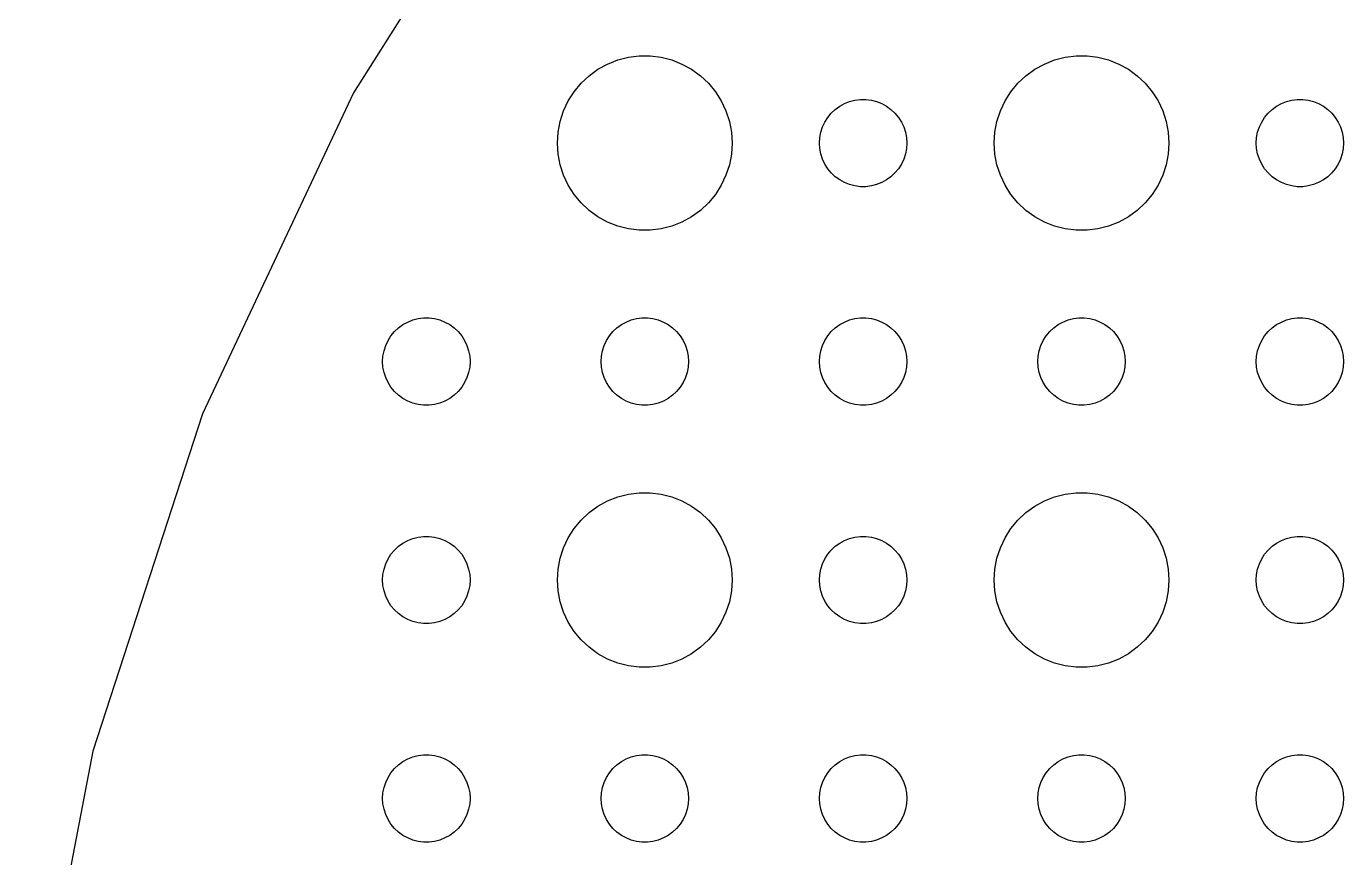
# Model space of a CAD drawing. Header units: metres. Extents: x -97 to 97, y -97 to 97.
# Drawn here: x -96.24 to -51, y 20.47 to 49.01 of the extents above; entities that cross this region are included whole.
import ezdxf

# ---------------------------------------------------------------- set-up
doc = ezdxf.new("R2010")
doc.units = ezdxf.units.M

msp = doc.modelspace()

# ---------------------------------------------------------------- linework, layer by layer
for p, q in [((-78.4746, 57.0152), (-85.0017, 46.7301)), ((-75.5621, 47.9469), (-75.1884, 47.9941)), ((-75.1884, 47.9941), (-74.8116, 47.9941)), ((-74.8116, 47.9941), (-74.4379, 47.9469)), ((-60.5621, 47.9469), (-60.1884, 47.9941)), ((-60.1884, 47.9941), (-59.8116, 47.9941)), ((-59.8116, 47.9941), (-59.4379, 47.9469)), ((-76.9123, 47.3115), (-76.6075, 47.533)), ((-76.6075, 47.533), (-76.2773, 47.7145)), ((-76.2773, 47.7145), (-75.927, 47.8532)), ((-75.927, 47.8532), (-75.5621, 47.9469)), ((-74.4379, 47.9469), (-74.073, 47.8532)), ((-74.073, 47.8532), (-73.7227, 47.7145)), ((-73.7227, 47.7145), (-73.3925, 47.533)), ((-73.3925, 47.533), (-73.0877, 47.3115)), ((-61.9123, 47.3115), (-61.6075, 47.533)), ((-61.6075, 47.533), (-61.2773, 47.7145)), ((-61.2773, 47.7145), (-60.927, 47.8532)), ((-60.927, 47.8532), (-60.5621, 47.9469)), ((-59.4379, 47.9469), (-59.0729, 47.8532)), ((-59.0729, 47.8532), (-58.7227, 47.7145)), ((-58.7227, 47.7145), (-58.3925, 47.533)), ((-58.3925, 47.533), (-58.0877, 47.3115)), ((-77.427, 46.7634), (-77.1869, 47.0536)), ((-77.1869, 47.0536), (-76.9123, 47.3115)), ((-73.0877, 47.3115), (-72.8131, 47.0536)), ((-72.8131, 47.0536), (-72.573, 46.7634)), ((-62.427, 46.7634), (-62.1869, 47.0536)), ((-62.1869, 47.0536), (-61.9123, 47.3115)), ((-58.0877, 47.3115), (-57.8131, 47.0536)), ((-57.8131, 47.0536), (-57.5729, 46.7634)), ((-85.0017, 46.7301), (-90.1883, 35.7081)), ((-77.6289, 46.4453), (-77.427, 46.7634)), ((-72.573, 46.7634), (-72.3711, 46.4453)), ((-62.6289, 46.4453), (-62.427, 46.7634)), ((-57.5729, 46.7634), (-57.3711, 46.4453)), ((-77.7893, 46.1044), (-77.6289, 46.4453)), ((-72.3711, 46.4453), (-72.2107, 46.1044)), ((-68.5934, 46.0268), (-68.4561, 46.1558)), ((-68.4561, 46.1558), (-68.3037, 46.2665)), ((-68.3037, 46.2665), (-68.1387, 46.3572)), ((-68.1387, 46.3572), (-67.9635, 46.4266)), ((-67.9635, 46.4266), (-67.7811, 46.4734)), ((-67.7811, 46.4734), (-67.5942, 46.497)), ((-67.5942, 46.497), (-67.4058, 46.497)), ((-67.4058, 46.497), (-67.2189, 46.4734)), ((-67.2189, 46.4734), (-67.0365, 46.4266)), ((-67.0365, 46.4266), (-66.8613, 46.3572)), ((-66.8613, 46.3572), (-66.6963, 46.2665)), ((-66.6963, 46.2665), (-66.5439, 46.1558)), ((-66.5439, 46.1558), (-66.4065, 46.0268)), ((-62.7893, 46.1044), (-62.6289, 46.4453)), ((-57.3711, 46.4453), (-57.2107, 46.1044)), ((-53.5934, 46.0268), (-53.4561, 46.1558)), ((-53.4561, 46.1558), (-53.3037, 46.2665)), ((-53.3037, 46.2665), (-53.1387, 46.3572)), ((-53.1387, 46.3572), (-52.9635, 46.4266)), ((-52.9635, 46.4266), (-52.7811, 46.4734)), ((-52.7811, 46.4734), (-52.5942, 46.497)), ((-52.5942, 46.497), (-52.4058, 46.497)), ((-52.4058, 46.497), (-52.2189, 46.4734)), ((-52.2189, 46.4734), (-52.0365, 46.4266)), ((-52.0365, 46.4266), (-51.8613, 46.3572)), ((-51.8613, 46.3572), (-51.6963, 46.2665)), ((-51.6963, 46.2665), (-51.5439, 46.1558)), ((-51.5439, 46.1558), (-51.4065, 46.0268)), ((-77.9763, 45.376), (-77.9057, 45.7461)), ((-77.9057, 45.7461), (-77.7893, 46.1044)), ((-72.2107, 46.1044), (-72.0943, 45.7461)), ((-72.0943, 45.7461), (-72.0237, 45.376)), ((-68.8947, 45.5522), (-68.8145, 45.7226)), ((-68.8145, 45.7226), (-68.7135, 45.8817)), ((-68.7135, 45.8817), (-68.5934, 46.0268)), ((-66.4065, 46.0268), (-66.2865, 45.8817)), ((-66.2865, 45.8817), (-66.1855, 45.7226)), ((-66.1855, 45.7226), (-66.1053, 45.5522)), ((-62.9763, 45.376), (-62.9057, 45.7461)), ((-62.9057, 45.7461), (-62.7893, 46.1044)), ((-57.2107, 46.1044), (-57.0942, 45.7461)), ((-57.0942, 45.7461), (-57.0237, 45.376)), ((-53.8947, 45.5522), (-53.8145, 45.7226)), ((-53.8145, 45.7226), (-53.7135, 45.8817)), ((-53.7135, 45.8817), (-53.5934, 46.0268)), ((-51.4065, 46.0268), (-51.2865, 45.8817)), ((-51.2865, 45.8817), (-51.1855, 45.7226)), ((-51.1855, 45.7226), (-51.1053, 45.5522)), ((-78, 45), (-77.9763, 45.376)), ((-72.0237, 45.376), (-72, 45)), ((-68.9882, 45.188), (-68.9529, 45.373)), ((-68.9529, 45.373), (-68.8947, 45.5522)), ((-66.1053, 45.5522), (-66.0471, 45.373)), ((-66.0471, 45.373), (-66.0118, 45.188)), ((-63, 45), (-62.9763, 45.376)), ((-57.0237, 45.376), (-57, 45)), ((-53.9882, 45.188), (-53.9529, 45.373)), ((-53.9529, 45.373), (-53.8947, 45.5522)), ((-51.1053, 45.5522), (-51.0471, 45.373)), ((-51.0471, 45.373), (-51.0118, 45.188)), ((-77.9763, 44.624), (-78, 45)), ((-72, 45), (-72.0237, 44.624)), ((-69, 45), (-68.9882, 45.188)), ((-68.9882, 44.812), (-69, 45)), ((-68.9529, 44.627), (-68.9882, 44.812)), ((-66.0118, 44.812), (-66.0471, 44.627)), ((-66.0118, 45.188), (-66, 45)), ((-66, 45), (-66.0118, 44.812)), ((-62.9763, 44.624), (-63, 45)), ((-57, 45), (-57.0237, 44.624)), ((-54, 45), (-53.9882, 45.188)), ((-53.9882, 44.812), (-54, 45)), ((-53.9529, 44.627), (-53.9882, 44.812)), ((-51.0118, 44.812), (-51.0471, 44.627)), ((-51.0118, 45.188), (-51, 45)), ((-51, 45), (-51.0118, 44.812)), ((-77.9057, 44.2539), (-77.9763, 44.624)), ((-72.0237, 44.624), (-72.0943, 44.2539)), ((-68.8947, 44.4478), (-68.9529, 44.627)), ((-68.8145, 44.2774), (-68.8947, 44.4478)), ((-66.1053, 44.4478), (-66.1855, 44.2774)), ((-66.0471, 44.627), (-66.1053, 44.4478)), ((-62.9057, 44.2539), (-62.9763, 44.624)), ((-57.0237, 44.624), (-57.0942, 44.2539)), ((-53.8947, 44.4478), (-53.9529, 44.627)), ((-53.8145, 44.2774), (-53.8947, 44.4478)), ((-51.1053, 44.4478), (-51.1855, 44.2774)), ((-51.0471, 44.627), (-51.1053, 44.4478)), ((-77.7893, 43.8956), (-77.9057, 44.2539)), ((-77.6289, 43.5547), (-77.7893, 43.8956)), ((-72.2107, 43.8956), (-72.3711, 43.5547)), ((-72.0943, 44.2539), (-72.2107, 43.8956)), ((-68.7135, 44.1183), (-68.8145, 44.2774)), ((-68.5934, 43.9732), (-68.7135, 44.1183)), ((-68.4561, 43.8442), (-68.5934, 43.9732)), ((-66.4065, 43.9732), (-66.5439, 43.8442)), ((-66.2865, 44.1183), (-66.4065, 43.9732)), ((-66.1855, 44.2774), (-66.2865, 44.1183)), ((-62.7893, 43.8956), (-62.9057, 44.2539)), ((-62.6289, 43.5547), (-62.7893, 43.8956)), ((-57.2107, 43.8956), (-57.3711, 43.5547)), ((-57.0942, 44.2539), (-57.2107, 43.8956)), ((-53.7135, 44.1183), (-53.8145, 44.2774)), ((-53.5934, 43.9732), (-53.7135, 44.1183)), ((-53.4561, 43.8442), (-53.5934, 43.9732)), ((-51.4065, 43.9732), (-51.5439, 43.8442)), ((-51.2865, 44.1183), (-51.4065, 43.9732)), ((-51.1855, 44.2774), (-51.2865, 44.1183)), ((-77.427, 43.2366), (-77.6289, 43.5547)), ((-72.3711, 43.5547), (-72.573, 43.2366)), ((-68.3037, 43.7335), (-68.4561, 43.8442)), ((-68.1387, 43.6428), (-68.3037, 43.7335)), ((-67.9635, 43.5734), (-68.1387, 43.6428)), ((-67.7811, 43.5266), (-67.9635, 43.5734)), ((-67.5942, 43.503), (-67.7811, 43.5266)), ((-67.4058, 43.503), (-67.5942, 43.503)), ((-67.2189, 43.5266), (-67.4058, 43.503)), ((-67.0365, 43.5734), (-67.2189, 43.5266)), ((-66.8613, 43.6428), (-67.0365, 43.5734)), ((-66.6963, 43.7335), (-66.8613, 43.6428)), ((-66.5439, 43.8442), (-66.6963, 43.7335)), ((-62.427, 43.2366), (-62.6289, 43.5547)), ((-57.3711, 43.5547), (-57.5729, 43.2366)), ((-53.3037, 43.7335), (-53.4561, 43.8442)), ((-53.1387, 43.6428), (-53.3037, 43.7335)), ((-52.9635, 43.5734), (-53.1387, 43.6428)), ((-52.7811, 43.5266), (-52.9635, 43.5734)), ((-52.5942, 43.503), (-52.7811, 43.5266)), ((-52.4058, 43.503), (-52.5942, 43.503)), ((-52.2189, 43.5266), (-52.4058, 43.503)), ((-52.0365, 43.5734), (-52.2189, 43.5266)), ((-51.8613, 43.6428), (-52.0365, 43.5734)), ((-51.6963, 43.7335), (-51.8613, 43.6428)), ((-51.5439, 43.8442), (-51.6963, 43.7335)), ((-77.1869, 42.9464), (-77.427, 43.2366)), ((-72.573, 43.2366), (-72.8131, 42.9464)), ((-62.1869, 42.9464), (-62.427, 43.2366)), ((-57.5729, 43.2366), (-57.8131, 42.9464)), ((-76.9123, 42.6885), (-77.1869, 42.9464)), ((-76.6075, 42.467), (-76.9123, 42.6885)), ((-73.0877, 42.6885), (-73.3925, 42.467)), ((-72.8131, 42.9464), (-73.0877, 42.6885)), ((-61.9123, 42.6885), (-62.1869, 42.9464)), ((-61.6075, 42.467), (-61.9123, 42.6885)), ((-58.0877, 42.6885), (-58.3925, 42.467)), ((-57.8131, 42.9464), (-58.0877, 42.6885)), ((-76.2773, 42.2855), (-76.6075, 42.467)), ((-75.927, 42.1468), (-76.2773, 42.2855)), ((-75.5621, 42.0531), (-75.927, 42.1468)), ((-74.073, 42.1468), (-74.4379, 42.0531)), ((-73.7227, 42.2855), (-74.073, 42.1468)), ((-73.3925, 42.467), (-73.7227, 42.2855)), ((-61.2773, 42.2855), (-61.6075, 42.467)), ((-60.927, 42.1468), (-61.2773, 42.2855)), ((-60.5621, 42.0531), (-60.927, 42.1468)), ((-59.0729, 42.1468), (-59.4379, 42.0531)), ((-58.7227, 42.2855), (-59.0729, 42.1468)), ((-58.3925, 42.467), (-58.7227, 42.2855)), ((-75.1884, 42.0059), (-75.5621, 42.0531)), ((-74.8116, 42.0059), (-75.1884, 42.0059)), ((-74.4379, 42.0531), (-74.8116, 42.0059)), ((-60.1884, 42.0059), (-60.5621, 42.0531)), ((-59.8116, 42.0059), (-60.1884, 42.0059)), ((-59.4379, 42.0531), (-59.8116, 42.0059)), ((-83.1387, 38.8572), (-82.9635, 38.9266)), ((-82.9635, 38.9266), (-82.7811, 38.9734)), ((-82.7811, 38.9734), (-82.5942, 38.997)), ((-82.5942, 38.997), (-82.4058, 38.997)), ((-82.4058, 38.997), (-82.2189, 38.9734)), ((-82.2189, 38.9734), (-82.0365, 38.9266)), ((-82.0365, 38.9266), (-81.8613, 38.8572)), ((-75.6387, 38.8572), (-75.4635, 38.9266)), ((-75.4635, 38.9266), (-75.2811, 38.9734)), ((-75.2811, 38.9734), (-75.0942, 38.997)), ((-75.0942, 38.997), (-74.9058, 38.997)), ((-74.9058, 38.997), (-74.7189, 38.9734)), ((-74.7189, 38.9734), (-74.5365, 38.9266)), ((-74.5365, 38.9266), (-74.3613, 38.8572)), ((-68.1387, 38.8572), (-67.9635, 38.9266)), ((-67.9635, 38.9266), (-67.7811, 38.9734)), ((-67.7811, 38.9734), (-67.5942, 38.997)), ((-67.5942, 38.997), (-67.4058, 38.997)), ((-67.4058, 38.997), (-67.2189, 38.9734)), ((-67.2189, 38.9734), (-67.0365, 38.9266)), ((-67.0365, 38.9266), (-66.8613, 38.8572)), ((-60.6387, 38.8572), (-60.4635, 38.9266)), ((-60.4635, 38.9266), (-60.2811, 38.9734)), ((-60.2811, 38.9734), (-60.0942, 38.997)), ((-60.0942, 38.997), (-59.9058, 38.997)), ((-59.9058, 38.997), (-59.7189, 38.9734)), ((-59.7189, 38.9734), (-59.5365, 38.9266)), ((-59.5365, 38.9266), (-59.3613, 38.8572)), ((-53.1387, 38.8572), (-52.9635, 38.9266)), ((-52.9635, 38.9266), (-52.7811, 38.9734)), ((-52.7811, 38.9734), (-52.5942, 38.997)), ((-52.5942, 38.997), (-52.4058, 38.997)), ((-52.4058, 38.997), (-52.2189, 38.9734)), ((-52.2189, 38.9734), (-52.0365, 38.9266)), ((-52.0365, 38.9266), (-51.8613, 38.8572)), ((-83.7135, 38.3817), (-83.5934, 38.5268)), ((-83.5934, 38.5268), (-83.4561, 38.6558)), ((-83.4561, 38.6558), (-83.3037, 38.7665)), ((-83.3037, 38.7665), (-83.1387, 38.8572)), ((-81.8613, 38.8572), (-81.6963, 38.7665)), ((-81.6963, 38.7665), (-81.5439, 38.6558)), ((-81.5439, 38.6558), (-81.4065, 38.5268)), ((-81.4065, 38.5268), (-81.2865, 38.3817)), ((-76.2135, 38.3817), (-76.0934, 38.5268)), ((-76.0934, 38.5268), (-75.9561, 38.6558)), ((-75.9561, 38.6558), (-75.8037, 38.7665)), ((-75.8037, 38.7665), (-75.6387, 38.8572)), ((-74.3613, 38.8572), (-74.1963, 38.7665)), ((-74.1963, 38.7665), (-74.0439, 38.6558)), ((-74.0439, 38.6558), (-73.9065, 38.5268)), ((-73.9065, 38.5268), (-73.7865, 38.3817)), ((-68.7135, 38.3817), (-68.5934, 38.5268)), ((-68.5934, 38.5268), (-68.4561, 38.6558)), ((-68.4561, 38.6558), (-68.3037, 38.7665)), ((-68.3037, 38.7665), (-68.1387, 38.8572)), ((-66.8613, 38.8572), (-66.6963, 38.7665)), ((-66.6963, 38.7665), (-66.5439, 38.6558)), ((-66.5439, 38.6558), (-66.4065, 38.5268)), ((-66.4065, 38.5268), (-66.2865, 38.3817)), ((-61.2135, 38.3817), (-61.0934, 38.5268)), ((-61.0934, 38.5268), (-60.9561, 38.6558)), ((-60.9561, 38.6558), (-60.8037, 38.7665)), ((-60.8037, 38.7665), (-60.6387, 38.8572)), ((-59.3613, 38.8572), (-59.1963, 38.7665)), ((-59.1963, 38.7665), (-59.0439, 38.6558)), ((-59.0439, 38.6558), (-58.9065, 38.5268)), ((-58.9065, 38.5268), (-58.7865, 38.3817)), ((-53.7135, 38.3817), (-53.5934, 38.5268)), ((-53.5934, 38.5268), (-53.4561, 38.6558)), ((-53.4561, 38.6558), (-53.3037, 38.7665)), ((-53.3037, 38.7665), (-53.1387, 38.8572)), ((-51.8613, 38.8572), (-51.6963, 38.7665)), ((-51.6963, 38.7665), (-51.5439, 38.6558)), ((-51.5439, 38.6558), (-51.4065, 38.5268)), ((-51.4065, 38.5268), (-51.2865, 38.3817)), ((-83.9529, 37.873), (-83.8947, 38.0522)), ((-83.8947, 38.0522), (-83.8145, 38.2226)), ((-83.8145, 38.2226), (-83.7135, 38.3817)), ((-81.2865, 38.3817), (-81.1855, 38.2226)), ((-81.1855, 38.2226), (-81.1053, 38.0522)), ((-81.1053, 38.0522), (-81.0471, 37.873)), ((-76.4529, 37.873), (-76.3947, 38.0522)), ((-76.3947, 38.0522), (-76.3145, 38.2226)), ((-76.3145, 38.2226), (-76.2135, 38.3817)), ((-73.7865, 38.3817), (-73.6855, 38.2226)), ((-73.6855, 38.2226), (-73.6053, 38.0522)), ((-73.6053, 38.0522), (-73.5471, 37.873)), ((-68.9529, 37.873), (-68.8947, 38.0522)), ((-68.8947, 38.0522), (-68.8145, 38.2226)), ((-68.8145, 38.2226), (-68.7135, 38.3817)), ((-66.2865, 38.3817), (-66.1855, 38.2226)), ((-66.1855, 38.2226), (-66.1053, 38.0522)), ((-66.1053, 38.0522), (-66.0471, 37.873)), ((-61.4529, 37.873), (-61.3947, 38.0522)), ((-61.3947, 38.0522), (-61.3145, 38.2226)), ((-61.3145, 38.2226), (-61.2135, 38.3817)), ((-58.7865, 38.3817), (-58.6855, 38.2226)), ((-58.6855, 38.2226), (-58.6053, 38.0522)), ((-58.6053, 38.0522), (-58.5471, 37.873)), ((-53.9529, 37.873), (-53.8947, 38.0522)), ((-53.8947, 38.0522), (-53.8145, 38.2226)), ((-53.8145, 38.2226), (-53.7135, 38.3817)), ((-51.2865, 38.3817), (-51.1855, 38.2226)), ((-51.1855, 38.2226), (-51.1053, 38.0522)), ((-51.1053, 38.0522), (-51.0471, 37.873)), ((-84, 37.5), (-83.9882, 37.688)), ((-83.9882, 37.688), (-83.9529, 37.873)), ((-81.0471, 37.873), (-81.0118, 37.688)), ((-81.0118, 37.688), (-81, 37.5)), ((-76.5, 37.5), (-76.4882, 37.688)), ((-76.4882, 37.688), (-76.4529, 37.873)), ((-73.5471, 37.873), (-73.5118, 37.688)), ((-73.5118, 37.688), (-73.5, 37.5)), ((-69, 37.5), (-68.9882, 37.688)), ((-68.9882, 37.688), (-68.9529, 37.873)), ((-66.0471, 37.873), (-66.0118, 37.688)), ((-66.0118, 37.688), (-66, 37.5)), ((-61.5, 37.5), (-61.4882, 37.688)), ((-61.4882, 37.688), (-61.4529, 37.873)), ((-58.5471, 37.873), (-58.5118, 37.688)), ((-58.5118, 37.688), (-58.5, 37.5)), ((-54, 37.5), (-53.9882, 37.688)), ((-53.9882, 37.688), (-53.9529, 37.873)), ((-51.0471, 37.873), (-51.0118, 37.688)), ((-51.0118, 37.688), (-51, 37.5)), ((-83.9882, 37.312), (-84, 37.5)), ((-83.9529, 37.127), (-83.9882, 37.312)), ((-83.8947, 36.9478), (-83.9529, 37.127)), ((-81.0471, 37.127), (-81.1053, 36.9478)), ((-81.0118, 37.312), (-81.0471, 37.127)), ((-81, 37.5), (-81.0118, 37.312)), ((-76.4882, 37.312), (-76.5, 37.5)), ((-76.4529, 37.127), (-76.4882, 37.312)), ((-76.3947, 36.9478), (-76.4529, 37.127)), ((-73.5471, 37.127), (-73.6053, 36.9478)), ((-73.5118, 37.312), (-73.5471, 37.127)), ((-73.5, 37.5), (-73.5118, 37.312)), ((-68.9882, 37.312), (-69, 37.5)), ((-68.9529, 37.127), (-68.9882, 37.312)), ((-68.8947, 36.9478), (-68.9529, 37.127)), ((-66.0471, 37.127), (-66.1053, 36.9478)), ((-66.0118, 37.312), (-66.0471, 37.127)), ((-66, 37.5), (-66.0118, 37.312)), ((-61.4882, 37.312), (-61.5, 37.5)), ((-61.4529, 37.127), (-61.4882, 37.312)), ((-61.3947, 36.9478), (-61.4529, 37.127)), ((-58.5471, 37.127), (-58.6053, 36.9478)), ((-58.5118, 37.312), (-58.5471, 37.127)), ((-58.5, 37.5), (-58.5118, 37.312)), ((-53.9882, 37.312), (-54, 37.5)), ((-53.9529, 37.127), (-53.9882, 37.312)), ((-53.8947, 36.9478), (-53.9529, 37.127)), ((-51.0471, 37.127), (-51.1053, 36.9478)), ((-51.0118, 37.312), (-51.0471, 37.127)), ((-51, 37.5), (-51.0118, 37.312)), ((-83.8145, 36.7774), (-83.8947, 36.9478)), ((-83.7135, 36.6183), (-83.8145, 36.7774)), ((-81.1855, 36.7774), (-81.2865, 36.6183)), ((-81.1053, 36.9478), (-81.1855, 36.7774)), ((-76.3145, 36.7774), (-76.3947, 36.9478)), ((-76.2135, 36.6183), (-76.3145, 36.7774)), ((-73.6855, 36.7774), (-73.7865, 36.6183)), ((-73.6053, 36.9478), (-73.6855, 36.7774)), ((-68.8145, 36.7774), (-68.8947, 36.9478)), ((-68.7135, 36.6183), (-68.8145, 36.7774)), ((-66.1855, 36.7774), (-66.2865, 36.6183)), ((-66.1053, 36.9478), (-66.1855, 36.7774)), ((-61.3145, 36.7774), (-61.3947, 36.9478)), ((-61.2135, 36.6183), (-61.3145, 36.7774)), ((-58.6855, 36.7774), (-58.7865, 36.6183)), ((-58.6053, 36.9478), (-58.6855, 36.7774)), ((-53.8145, 36.7774), (-53.8947, 36.9478)), ((-53.7135, 36.6183), (-53.8145, 36.7774)), ((-51.1855, 36.7774), (-51.2865, 36.6183)), ((-51.1053, 36.9478), (-51.1855, 36.7774)), ((-83.5934, 36.4732), (-83.7135, 36.6183)), ((-83.4561, 36.3442), (-83.5934, 36.4732)), ((-83.3037, 36.2335), (-83.4561, 36.3442)), ((-83.1387, 36.1428), (-83.3037, 36.2335)), ((-81.6963, 36.2335), (-81.8613, 36.1428)), ((-81.5439, 36.3442), (-81.6963, 36.2335)), ((-81.4065, 36.4732), (-81.5439, 36.3442)), ((-81.2865, 36.6183), (-81.4065, 36.4732)), ((-76.0934, 36.4732), (-76.2135, 36.6183)), ((-75.9561, 36.3442), (-76.0934, 36.4732)), ((-75.8037, 36.2335), (-75.9561, 36.3442)), ((-75.6387, 36.1428), (-75.8037, 36.2335)), ((-74.1963, 36.2335), (-74.3613, 36.1428)), ((-74.0439, 36.3442), (-74.1963, 36.2335)), ((-73.9065, 36.4732), (-74.0439, 36.3442)), ((-73.7865, 36.6183), (-73.9065, 36.4732)), ((-68.5934, 36.4732), (-68.7135, 36.6183)), ((-68.4561, 36.3442), (-68.5934, 36.4732)), ((-68.3037, 36.2335), (-68.4561, 36.3442)), ((-68.1387, 36.1428), (-68.3037, 36.2335)), ((-66.6963, 36.2335), (-66.8613, 36.1428)), ((-66.5439, 36.3442), (-66.6963, 36.2335)), ((-66.4065, 36.4732), (-66.5439, 36.3442)), ((-66.2865, 36.6183), (-66.4065, 36.4732)), ((-61.0934, 36.4732), (-61.2135, 36.6183)), ((-60.9561, 36.3442), (-61.0934, 36.4732)), ((-60.8037, 36.2335), (-60.9561, 36.3442)), ((-60.6387, 36.1428), (-60.8037, 36.2335)), ((-59.1963, 36.2335), (-59.3613, 36.1428)), ((-59.0439, 36.3442), (-59.1963, 36.2335)), ((-58.9065, 36.4732), (-59.0439, 36.3442)), ((-58.7865, 36.6183), (-58.9065, 36.4732)), ((-53.5934, 36.4732), (-53.7135, 36.6183)), ((-53.4561, 36.3442), (-53.5934, 36.4732)), ((-53.3037, 36.2335), (-53.4561, 36.3442)), ((-53.1387, 36.1428), (-53.3037, 36.2335)), ((-51.6963, 36.2335), (-51.8613, 36.1428)), ((-51.5439, 36.3442), (-51.6963, 36.2335)), ((-51.4065, 36.4732), (-51.5439, 36.3442)), ((-51.2865, 36.6183), (-51.4065, 36.4732)), ((-82.9635, 36.0734), (-83.1387, 36.1428)), ((-82.7811, 36.0266), (-82.9635, 36.0734)), ((-82.5942, 36.003), (-82.7811, 36.0266)), ((-82.4058, 36.003), (-82.5942, 36.003)), ((-82.2189, 36.0266), (-82.4058, 36.003)), ((-82.0365, 36.0734), (-82.2189, 36.0266)), ((-81.8613, 36.1428), (-82.0365, 36.0734)), ((-75.4635, 36.0734), (-75.6387, 36.1428)), ((-75.2811, 36.0266), (-75.4635, 36.0734)), ((-75.0942, 36.003), (-75.2811, 36.0266)), ((-74.9058, 36.003), (-75.0942, 36.003)), ((-74.7189, 36.0266), (-74.9058, 36.003)), ((-74.5365, 36.0734), (-74.7189, 36.0266)), ((-74.3613, 36.1428), (-74.5365, 36.0734)), ((-67.9635, 36.0734), (-68.1387, 36.1428)), ((-67.7811, 36.0266), (-67.9635, 36.0734)), ((-67.5942, 36.003), (-67.7811, 36.0266)), ((-67.4058, 36.003), (-67.5942, 36.003)), ((-67.2189, 36.0266), (-67.4058, 36.003)), ((-67.0365, 36.0734), (-67.2189, 36.0266)), ((-66.8613, 36.1428), (-67.0365, 36.0734)), ((-60.4635, 36.0734), (-60.6387, 36.1428)), ((-60.2811, 36.0266), (-60.4635, 36.0734)), ((-60.0942, 36.003), (-60.2811, 36.0266)), ((-59.9058, 36.003), (-60.0942, 36.003)), ((-59.7189, 36.0266), (-59.9058, 36.003)), ((-59.5365, 36.0734), (-59.7189, 36.0266)), ((-59.3613, 36.1428), (-59.5365, 36.0734)), ((-52.9635, 36.0734), (-53.1387, 36.1428)), ((-52.7811, 36.0266), (-52.9635, 36.0734)), ((-52.5942, 36.003), (-52.7811, 36.0266)), ((-52.4058, 36.003), (-52.5942, 36.003)), ((-52.2189, 36.0266), (-52.4058, 36.003)), ((-52.0365, 36.0734), (-52.2189, 36.0266)), ((-51.8613, 36.1428), (-52.0365, 36.0734)), ((-90.1883, 35.7081), (-93.9526, 24.1229)), ((-76.6075, 32.533), (-76.2773, 32.7145)), ((-76.2773, 32.7145), (-75.927, 32.8532)), ((-75.927, 32.8532), (-75.5621, 32.9469)), ((-75.5621, 32.9469), (-75.1884, 32.9941)), ((-75.1884, 32.9941), (-74.8116, 32.9941)), ((-74.8116, 32.9941), (-74.4379, 32.9469)), ((-74.4379, 32.9469), (-74.073, 32.8532)), ((-74.073, 32.8532), (-73.7227, 32.7145)), ((-73.7227, 32.7145), (-73.3925, 32.533)), ((-61.6075, 32.533), (-61.2773, 32.7145)), ((-61.2773, 32.7145), (-60.927, 32.8532)), ((-60.927, 32.8532), (-60.5621, 32.9469)), ((-60.5621, 32.9469), (-60.1884, 32.9941)), ((-60.1884, 32.9941), (-59.8116, 32.9941)), ((-59.8116, 32.9941), (-59.4379, 32.9469)), ((-59.4379, 32.9469), (-59.0729, 32.8532)), ((-59.0729, 32.8532), (-58.7227, 32.7145)), ((-58.7227, 32.7145), (-58.3925, 32.533)), ((-77.1869, 32.0536), (-76.9123, 32.3115)), ((-76.9123, 32.3115), (-76.6075, 32.533)), ((-73.3925, 32.533), (-73.0877, 32.3115)), ((-73.0877, 32.3115), (-72.8131, 32.0536)), ((-62.1869, 32.0536), (-61.9123, 32.3115)), ((-61.9123, 32.3115), (-61.6075, 32.533)), ((-58.3925, 32.533), (-58.0877, 32.3115)), ((-58.0877, 32.3115), (-57.8131, 32.0536)), ((-77.6289, 31.4453), (-77.427, 31.7634)), ((-77.427, 31.7634), (-77.1869, 32.0536)), ((-72.8131, 32.0536), (-72.573, 31.7634)), ((-72.573, 31.7634), (-72.3711, 31.4453)), ((-62.6289, 31.4453), (-62.427, 31.7634)), ((-62.427, 31.7634), (-62.1869, 32.0536)), ((-57.8131, 32.0536), (-57.5729, 31.7634)), ((-57.5729, 31.7634), (-57.3711, 31.4453)), ((-83.4561, 31.1558), (-83.3037, 31.2665)), ((-83.3037, 31.2665), (-83.1387, 31.3572)), ((-83.1387, 31.3572), (-82.9635, 31.4266)), ((-82.9635, 31.4266), (-82.7811, 31.4734)), ((-82.7811, 31.4734), (-82.5942, 31.497)), ((-82.5942, 31.497), (-82.4058, 31.497)), ((-82.4058, 31.497), (-82.2189, 31.4734)), ((-82.2189, 31.4734), (-82.0365, 31.4266)), ((-82.0365, 31.4266), (-81.8613, 31.3572)), ((-81.8613, 31.3572), (-81.6963, 31.2665)), ((-81.6963, 31.2665), (-81.5439, 31.1558)), ((-77.7893, 31.1044), (-77.6289, 31.4453)), ((-72.3711, 31.4453), (-72.2107, 31.1044)), ((-68.4561, 31.1558), (-68.3037, 31.2665)), ((-68.3037, 31.2665), (-68.1387, 31.3572)), ((-68.1387, 31.3572), (-67.9635, 31.4266)), ((-67.9635, 31.4266), (-67.7811, 31.4734)), ((-67.7811, 31.4734), (-67.5942, 31.497)), ((-67.5942, 31.497), (-67.4058, 31.497)), ((-67.4058, 31.497), (-67.2189, 31.4734)), ((-67.2189, 31.4734), (-67.0365, 31.4266)), ((-67.0365, 31.4266), (-66.8613, 31.3572)), ((-66.8613, 31.3572), (-66.6963, 31.2665)), ((-66.6963, 31.2665), (-66.5439, 31.1558)), ((-62.7893, 31.1044), (-62.6289, 31.4453)), ((-57.3711, 31.4453), (-57.2107, 31.1044)), ((-53.4561, 31.1558), (-53.3037, 31.2665)), ((-53.3037, 31.2665), (-53.1387, 31.3572)), ((-53.1387, 31.3572), (-52.9635, 31.4266)), ((-52.9635, 31.4266), (-52.7811, 31.4734)), ((-52.7811, 31.4734), (-52.5942, 31.497)), ((-52.5942, 31.497), (-52.4058, 31.497)), ((-52.4058, 31.497), (-52.2189, 31.4734)), ((-52.2189, 31.4734), (-52.0365, 31.4266)), ((-52.0365, 31.4266), (-51.8613, 31.3572)), ((-51.8613, 31.3572), (-51.6963, 31.2665)), ((-51.6963, 31.2665), (-51.5439, 31.1558)), ((-83.8145, 30.7226), (-83.7135, 30.8817)), ((-83.7135, 30.8817), (-83.5934, 31.0268)), ((-83.5934, 31.0268), (-83.4561, 31.1558)), ((-81.5439, 31.1558), (-81.4065, 31.0268)), ((-81.4065, 31.0268), (-81.2865, 30.8817)), ((-81.2865, 30.8817), (-81.1855, 30.7226)), ((-77.9057, 30.7461), (-77.7893, 31.1044)), ((-72.2107, 31.1044), (-72.0943, 30.7461)), ((-68.8145, 30.7226), (-68.7135, 30.8817)), ((-68.7135, 30.8817), (-68.5934, 31.0268)), ((-68.5934, 31.0268), (-68.4561, 31.1558)), ((-66.5439, 31.1558), (-66.4065, 31.0268)), ((-66.4065, 31.0268), (-66.2865, 30.8817)), ((-66.2865, 30.8817), (-66.1855, 30.7226)), ((-62.9057, 30.7461), (-62.7893, 31.1044)), ((-57.2107, 31.1044), (-57.0942, 30.7461)), ((-53.8145, 30.7226), (-53.7135, 30.8817)), ((-53.7135, 30.8817), (-53.5934, 31.0268)), ((-53.5934, 31.0268), (-53.4561, 31.1558)), ((-51.5439, 31.1558), (-51.4065, 31.0268)), ((-51.4065, 31.0268), (-51.2865, 30.8817)), ((-51.2865, 30.8817), (-51.1855, 30.7226)), ((-83.9882, 30.188), (-83.9529, 30.373)), ((-83.9529, 30.373), (-83.8947, 30.5522)), ((-83.8947, 30.5522), (-83.8145, 30.7226)), ((-81.1855, 30.7226), (-81.1053, 30.5522)), ((-81.1053, 30.5522), (-81.0471, 30.373)), ((-81.0471, 30.373), (-81.0118, 30.188)), ((-78, 30), (-77.9763, 30.376)), ((-77.9763, 30.376), (-77.9057, 30.7461)), ((-72.0943, 30.7461), (-72.0237, 30.376)), ((-72.0237, 30.376), (-72, 30)), ((-68.9882, 30.188), (-68.9529, 30.373)), ((-68.9529, 30.373), (-68.8947, 30.5522)), ((-68.8947, 30.5522), (-68.8145, 30.7226)), ((-66.1855, 30.7226), (-66.1053, 30.5522)), ((-66.1053, 30.5522), (-66.0471, 30.373)), ((-66.0471, 30.373), (-66.0118, 30.188)), ((-63, 30), (-62.9763, 30.376)), ((-62.9763, 30.376), (-62.9057, 30.7461)), ((-57.0942, 30.7461), (-57.0237, 30.376)), ((-57.0237, 30.376), (-57, 30)), ((-53.9882, 30.188), (-53.9529, 30.373)), ((-53.9529, 30.373), (-53.8947, 30.5522)), ((-53.8947, 30.5522), (-53.8145, 30.7226)), ((-51.1855, 30.7226), (-51.1053, 30.5522)), ((-51.1053, 30.5522), (-51.0471, 30.373)), ((-51.0471, 30.373), (-51.0118, 30.188)), ((-84, 30), (-83.9882, 30.188)), ((-83.9882, 29.812), (-84, 30)), ((-81.0118, 30.188), (-81, 30)), ((-81, 30), (-81.0118, 29.812)), ((-77.9763, 29.624), (-78, 30)), ((-72, 30), (-72.0237, 29.624)), ((-69, 30), (-68.9882, 30.188)), ((-68.9882, 29.812), (-69, 30)), ((-66.0118, 30.188), (-66, 30)), ((-66, 30), (-66.0118, 29.812)), ((-62.9763, 29.624), (-63, 30)), ((-57, 30), (-57.0237, 29.624)), ((-54, 30), (-53.9882, 30.188)), ((-53.9882, 29.812), (-54, 30)), ((-51.0118, 30.188), (-51, 30)), ((-51, 30), (-51.0118, 29.812)), ((-83.9529, 29.627), (-83.9882, 29.812)), ((-83.8947, 29.4478), (-83.9529, 29.627)), ((-83.8145, 29.2774), (-83.8947, 29.4478)), ((-81.1053, 29.4478), (-81.1855, 29.2774)), ((-81.0471, 29.627), (-81.1053, 29.4478)), ((-81.0118, 29.812), (-81.0471, 29.627)), ((-77.9057, 29.2539), (-77.9763, 29.624)), ((-72.0237, 29.624), (-72.0943, 29.2539)), ((-68.9529, 29.627), (-68.9882, 29.812)), ((-68.8947, 29.4478), (-68.9529, 29.627)), ((-68.8145, 29.2774), (-68.8947, 29.4478)), ((-66.1053, 29.4478), (-66.1855, 29.2774)), ((-66.0471, 29.627), (-66.1053, 29.4478)), ((-66.0118, 29.812), (-66.0471, 29.627)), ((-62.9057, 29.2539), (-62.9763, 29.624)), ((-57.0237, 29.624), (-57.0942, 29.2539)), ((-53.9529, 29.627), (-53.9882, 29.812)), ((-53.8947, 29.4478), (-53.9529, 29.627)), ((-53.8145, 29.2774), (-53.8947, 29.4478)), ((-51.1053, 29.4478), (-51.1855, 29.2774)), ((-51.0471, 29.627), (-51.1053, 29.4478)), ((-51.0118, 29.812), (-51.0471, 29.627)), ((-83.7135, 29.1183), (-83.8145, 29.2774)), ((-83.5934, 28.9732), (-83.7135, 29.1183)), ((-83.4561, 28.8442), (-83.5934, 28.9732)), ((-81.4065, 28.9732), (-81.5439, 28.8442)), ((-81.2865, 29.1183), (-81.4065, 28.9732)), ((-81.1855, 29.2774), (-81.2865, 29.1183)), ((-77.7893, 28.8956), (-77.9057, 29.2539)), ((-72.0943, 29.2539), (-72.2107, 28.8956)), ((-68.7135, 29.1183), (-68.8145, 29.2774)), ((-68.5934, 28.9732), (-68.7135, 29.1183)), ((-68.4561, 28.8442), (-68.5934, 28.9732)), ((-66.4065, 28.9732), (-66.5439, 28.8442)), ((-66.2865, 29.1183), (-66.4065, 28.9732)), ((-66.1855, 29.2774), (-66.2865, 29.1183)), ((-62.7893, 28.8956), (-62.9057, 29.2539)), ((-57.0942, 29.2539), (-57.2107, 28.8956)), ((-53.7135, 29.1183), (-53.8145, 29.2774)), ((-53.5934, 28.9732), (-53.7135, 29.1183)), ((-53.4561, 28.8442), (-53.5934, 28.9732)), ((-51.4065, 28.9732), (-51.5439, 28.8442)), ((-51.2865, 29.1183), (-51.4065, 28.9732)), ((-51.1855, 29.2774), (-51.2865, 29.1183)), ((-83.3037, 28.7335), (-83.4561, 28.8442)), ((-83.1387, 28.6427), (-83.3037, 28.7335)), ((-82.9635, 28.5734), (-83.1387, 28.6427)), ((-82.7811, 28.5266), (-82.9635, 28.5734)), ((-82.5942, 28.503), (-82.7811, 28.5266)), ((-82.4058, 28.503), (-82.5942, 28.503)), ((-82.2189, 28.5266), (-82.4058, 28.503)), ((-82.0365, 28.5734), (-82.2189, 28.5266)), ((-81.8613, 28.6427), (-82.0365, 28.5734)), ((-81.6963, 28.7335), (-81.8613, 28.6427)), ((-81.5439, 28.8442), (-81.6963, 28.7335)), ((-77.6289, 28.5547), (-77.7893, 28.8956)), ((-77.427, 28.2366), (-77.6289, 28.5547)), ((-72.3711, 28.5547), (-72.573, 28.2366)), ((-72.2107, 28.8956), (-72.3711, 28.5547)), ((-68.3037, 28.7335), (-68.4561, 28.8442)), ((-68.1387, 28.6427), (-68.3037, 28.7335)), ((-67.9635, 28.5734), (-68.1387, 28.6427)), ((-67.7811, 28.5266), (-67.9635, 28.5734)), ((-67.5942, 28.503), (-67.7811, 28.5266)), ((-67.4058, 28.503), (-67.5942, 28.503)), ((-67.2189, 28.5266), (-67.4058, 28.503)), ((-67.0365, 28.5734), (-67.2189, 28.5266)), ((-66.8613, 28.6427), (-67.0365, 28.5734)), ((-66.6963, 28.7335), (-66.8613, 28.6427)), ((-66.5439, 28.8442), (-66.6963, 28.7335)), ((-62.6289, 28.5547), (-62.7893, 28.8956)), ((-62.427, 28.2366), (-62.6289, 28.5547)), ((-57.3711, 28.5547), (-57.5729, 28.2366)), ((-57.2107, 28.8956), (-57.3711, 28.5547)), ((-53.3037, 28.7335), (-53.4561, 28.8442)), ((-53.1387, 28.6427), (-53.3037, 28.7335)), ((-52.9635, 28.5734), (-53.1387, 28.6427)), ((-52.7811, 28.5266), (-52.9635, 28.5734)), ((-52.5942, 28.503), (-52.7811, 28.5266)), ((-52.4058, 28.503), (-52.5942, 28.503)), ((-52.2189, 28.5266), (-52.4058, 28.503)), ((-52.0365, 28.5734), (-52.2189, 28.5266)), ((-51.8613, 28.6427), (-52.0365, 28.5734)), ((-51.6963, 28.7335), (-51.8613, 28.6427)), ((-51.5439, 28.8442), (-51.6963, 28.7335)), ((-77.1869, 27.9464), (-77.427, 28.2366)), ((-72.573, 28.2366), (-72.8131, 27.9464)), ((-62.1869, 27.9464), (-62.427, 28.2366)), ((-57.5729, 28.2366), (-57.8131, 27.9464)), ((-76.9123, 27.6884), (-77.1869, 27.9464)), ((-76.6075, 27.467), (-76.9123, 27.6884)), ((-73.0877, 27.6884), (-73.3925, 27.467)), ((-72.8131, 27.9464), (-73.0877, 27.6884)), ((-61.9123, 27.6884), (-62.1869, 27.9464)), ((-61.6075, 27.467), (-61.9123, 27.6884)), ((-58.0877, 27.6884), (-58.3925, 27.467)), ((-57.8131, 27.9464), (-58.0877, 27.6884)), ((-76.2773, 27.2855), (-76.6075, 27.467)), ((-75.927, 27.1468), (-76.2773, 27.2855)), ((-75.5621, 27.0531), (-75.927, 27.1468)), ((-74.073, 27.1468), (-74.4379, 27.0531)), ((-73.7227, 27.2855), (-74.073, 27.1468)), ((-73.3925, 27.467), (-73.7227, 27.2855)), ((-61.2773, 27.2855), (-61.6075, 27.467)), ((-60.927, 27.1468), (-61.2773, 27.2855)), ((-60.5621, 27.0531), (-60.927, 27.1468)), ((-59.0729, 27.1468), (-59.4379, 27.0531)), ((-58.7227, 27.2855), (-59.0729, 27.1468)), ((-58.3925, 27.467), (-58.7227, 27.2855)), ((-75.1884, 27.0059), (-75.5621, 27.0531)), ((-74.8116, 27.0059), (-75.1884, 27.0059)), ((-74.4379, 27.0531), (-74.8116, 27.0059)), ((-60.1884, 27.0059), (-60.5621, 27.0531)), ((-59.8116, 27.0059), (-60.1884, 27.0059)), ((-59.4379, 27.0531), (-59.8116, 27.0059)), ((-93.9526, 24.1229), (-96.2351, 12.1573)), ((-82.7811, 23.9734), (-82.5942, 23.997)), ((-82.5942, 23.997), (-82.4058, 23.997)), ((-82.4058, 23.997), (-82.2189, 23.9734)), ((-75.2811, 23.9734), (-75.0942, 23.997)), ((-75.0942, 23.997), (-74.9058, 23.997)), ((-74.9058, 23.997), (-74.7189, 23.9734)), ((-67.7811, 23.9734), (-67.5942, 23.997)), ((-67.5942, 23.997), (-67.4058, 23.997)), ((-67.4058, 23.997), (-67.2189, 23.9734)), ((-60.2811, 23.9734), (-60.0942, 23.997)), ((-60.0942, 23.997), (-59.9058, 23.997)), ((-59.9058, 23.997), (-59.7189, 23.9734)), ((-52.7811, 23.9734), (-52.5942, 23.997)), ((-52.5942, 23.997), (-52.4058, 23.997)), ((-52.4058, 23.997), (-52.2189, 23.9734)), ((-83.7135, 23.3817), (-83.5934, 23.5268)), ((-83.5934, 23.5268), (-83.4561, 23.6558)), ((-83.4561, 23.6558), (-83.3037, 23.7665)), ((-83.3037, 23.7665), (-83.1387, 23.8572)), ((-83.1387, 23.8572), (-82.9635, 23.9266)), ((-82.9635, 23.9266), (-82.7811, 23.9734)), ((-82.2189, 23.9734), (-82.0365, 23.9266)), ((-82.0365, 23.9266), (-81.8613, 23.8572)), ((-81.8613, 23.8572), (-81.6963, 23.7665)), ((-81.6963, 23.7665), (-81.5439, 23.6558)), ((-81.5439, 23.6558), (-81.4065, 23.5268)), ((-81.4065, 23.5268), (-81.2865, 23.3817)), ((-76.2135, 23.3817), (-76.0934, 23.5268)), ((-76.0934, 23.5268), (-75.9561, 23.6558)), ((-75.9561, 23.6558), (-75.8037, 23.7665)), ((-75.8037, 23.7665), (-75.6387, 23.8572)), ((-75.6387, 23.8572), (-75.4635, 23.9266)), ((-75.4635, 23.9266), (-75.2811, 23.9734)), ((-74.7189, 23.9734), (-74.5365, 23.9266)), ((-74.5365, 23.9266), (-74.3613, 23.8572)), ((-74.3613, 23.8572), (-74.1963, 23.7665)), ((-74.1963, 23.7665), (-74.0439, 23.6558)), ((-74.0439, 23.6558), (-73.9065, 23.5268)), ((-73.9065, 23.5268), (-73.7865, 23.3817)), ((-68.7135, 23.3817), (-68.5934, 23.5268)), ((-68.5934, 23.5268), (-68.4561, 23.6558)), ((-68.4561, 23.6558), (-68.3037, 23.7665)), ((-68.3037, 23.7665), (-68.1387, 23.8572)), ((-68.1387, 23.8572), (-67.9635, 23.9266)), ((-67.9635, 23.9266), (-67.7811, 23.9734)), ((-67.2189, 23.9734), (-67.0365, 23.9266)), ((-67.0365, 23.9266), (-66.8613, 23.8572)), ((-66.8613, 23.8572), (-66.6963, 23.7665)), ((-66.6963, 23.7665), (-66.5439, 23.6558)), ((-66.5439, 23.6558), (-66.4065, 23.5268)), ((-66.4065, 23.5268), (-66.2865, 23.3817)), ((-61.2135, 23.3817), (-61.0934, 23.5268)), ((-61.0934, 23.5268), (-60.9561, 23.6558)), ((-60.9561, 23.6558), (-60.8037, 23.7665)), ((-60.8037, 23.7665), (-60.6387, 23.8572)), ((-60.6387, 23.8572), (-60.4635, 23.9266)), ((-60.4635, 23.9266), (-60.2811, 23.9734)), ((-59.7189, 23.9734), (-59.5365, 23.9266)), ((-59.5365, 23.9266), (-59.3613, 23.8572)), ((-59.3613, 23.8572), (-59.1963, 23.7665)), ((-59.1963, 23.7665), (-59.0439, 23.6558)), ((-59.0439, 23.6558), (-58.9065, 23.5268)), ((-58.9065, 23.5268), (-58.7865, 23.3817)), ((-53.7135, 23.3817), (-53.5934, 23.5268)), ((-53.5934, 23.5268), (-53.4561, 23.6558)), ((-53.4561, 23.6558), (-53.3037, 23.7665)), ((-53.3037, 23.7665), (-53.1387, 23.8572)), ((-53.1387, 23.8572), (-52.9635, 23.9266)), ((-52.9635, 23.9266), (-52.7811, 23.9734)), ((-52.2189, 23.9734), (-52.0365, 23.9266)), ((-52.0365, 23.9266), (-51.8613, 23.8572)), ((-51.8613, 23.8572), (-51.6963, 23.7665)), ((-51.6963, 23.7665), (-51.5439, 23.6558)), ((-51.5439, 23.6558), (-51.4065, 23.5268)), ((-51.4065, 23.5268), (-51.2865, 23.3817)), ((-83.8947, 23.0522), (-83.8145, 23.2226)), ((-83.8145, 23.2226), (-83.7135, 23.3817)), ((-81.2865, 23.3817), (-81.1855, 23.2226)), ((-81.1855, 23.2226), (-81.1053, 23.0522)), ((-76.3947, 23.0522), (-76.3145, 23.2226)), ((-76.3145, 23.2226), (-76.2135, 23.3817)), ((-73.7865, 23.3817), (-73.6855, 23.2226)), ((-73.6855, 23.2226), (-73.6053, 23.0522)), ((-68.8947, 23.0522), (-68.8145, 23.2226)), ((-68.8145, 23.2226), (-68.7135, 23.3817)), ((-66.2865, 23.3817), (-66.1855, 23.2226)), ((-66.1855, 23.2226), (-66.1053, 23.0522)), ((-61.3947, 23.0522), (-61.3145, 23.2226)), ((-61.3145, 23.2226), (-61.2135, 23.3817)), ((-58.7865, 23.3817), (-58.6855, 23.2226)), ((-58.6855, 23.2226), (-58.6053, 23.0522)), ((-53.8947, 23.0522), (-53.8145, 23.2226)), ((-53.8145, 23.2226), (-53.7135, 23.3817)), ((-51.2865, 23.3817), (-51.1855, 23.2226)), ((-51.1855, 23.2226), (-51.1053, 23.0522)), ((-84, 22.5), (-83.9882, 22.688)), ((-83.9882, 22.688), (-83.9529, 22.873)), ((-83.9529, 22.873), (-83.8947, 23.0522)), ((-81.1053, 23.0522), (-81.0471, 22.873)), ((-81.0471, 22.873), (-81.0118, 22.688)), ((-81.0118, 22.688), (-81, 22.5)), ((-76.5, 22.5), (-76.4882, 22.688)), ((-76.4882, 22.688), (-76.4529, 22.873)), ((-76.4529, 22.873), (-76.3947, 23.0522)), ((-73.6053, 23.0522), (-73.5471, 22.873)), ((-73.5471, 22.873), (-73.5118, 22.688)), ((-73.5118, 22.688), (-73.5, 22.5)), ((-69, 22.5), (-68.9882, 22.688)), ((-68.9882, 22.688), (-68.9529, 22.873)), ((-68.9529, 22.873), (-68.8947, 23.0522)), ((-66.1053, 23.0522), (-66.0471, 22.873)), ((-66.0471, 22.873), (-66.0118, 22.688)), ((-66.0118, 22.688), (-66, 22.5)), ((-61.5, 22.5), (-61.4882, 22.688)), ((-61.4882, 22.688), (-61.4529, 22.873)), ((-61.4529, 22.873), (-61.3947, 23.0522)), ((-58.6053, 23.0522), (-58.5471, 22.873)), ((-58.5471, 22.873), (-58.5118, 22.688)), ((-58.5118, 22.688), (-58.5, 22.5)), ((-54, 22.5), (-53.9882, 22.688)), ((-53.9882, 22.688), (-53.9529, 22.873)), ((-53.9529, 22.873), (-53.8947, 23.0522)), ((-51.1053, 23.0522), (-51.0471, 22.873)), ((-51.0471, 22.873), (-51.0118, 22.688)), ((-51.0118, 22.688), (-51, 22.5)), ((-83.9882, 22.312), (-84, 22.5)), ((-83.9529, 22.127), (-83.9882, 22.312)), ((-81.0118, 22.312), (-81.0471, 22.127)), ((-81, 22.5), (-81.0118, 22.312)), ((-76.4882, 22.312), (-76.5, 22.5)), ((-76.4529, 22.127), (-76.4882, 22.312)), ((-73.5118, 22.312), (-73.5471, 22.127)), ((-73.5, 22.5), (-73.5118, 22.312)), ((-68.9882, 22.312), (-69, 22.5)), ((-68.9529, 22.127), (-68.9882, 22.312)), ((-66.0118, 22.312), (-66.0471, 22.127)), ((-66, 22.5), (-66.0118, 22.312)), ((-61.4882, 22.312), (-61.5, 22.5)), ((-61.4529, 22.127), (-61.4882, 22.312)), ((-58.5118, 22.312), (-58.5471, 22.127)), ((-58.5, 22.5), (-58.5118, 22.312)), ((-53.9882, 22.312), (-54, 22.5)), ((-53.9529, 22.127), (-53.9882, 22.312)), ((-51.0118, 22.312), (-51.0471, 22.127)), ((-51, 22.5), (-51.0118, 22.312)), ((-83.8947, 21.9478), (-83.9529, 22.127)), ((-83.8145, 21.7774), (-83.8947, 21.9478)), ((-83.7135, 21.6183), (-83.8145, 21.7774)), ((-81.1855, 21.7774), (-81.2865, 21.6183)), ((-81.1053, 21.9478), (-81.1855, 21.7774)), ((-81.0471, 22.127), (-81.1053, 21.9478)), ((-76.3947, 21.9478), (-76.4529, 22.127)), ((-76.3145, 21.7774), (-76.3947, 21.9478)), ((-76.2135, 21.6183), (-76.3145, 21.7774)), ((-73.6855, 21.7774), (-73.7865, 21.6183)), ((-73.6053, 21.9478), (-73.6855, 21.7774)), ((-73.5471, 22.127), (-73.6053, 21.9478)), ((-68.8947, 21.9478), (-68.9529, 22.127)), ((-68.8145, 21.7774), (-68.8947, 21.9478)), ((-68.7135, 21.6183), (-68.8145, 21.7774)), ((-66.1855, 21.7774), (-66.2865, 21.6183)), ((-66.1053, 21.9478), (-66.1855, 21.7774)), ((-66.0471, 22.127), (-66.1053, 21.9478)), ((-61.3947, 21.9478), (-61.4529, 22.127)), ((-61.3145, 21.7774), (-61.3947, 21.9478)), ((-61.2135, 21.6183), (-61.3145, 21.7774)), ((-58.6855, 21.7774), (-58.7865, 21.6183)), ((-58.6053, 21.9478), (-58.6855, 21.7774)), ((-58.5471, 22.127), (-58.6053, 21.9478)), ((-53.8947, 21.9478), (-53.9529, 22.127)), ((-53.8145, 21.7774), (-53.8947, 21.9478)), ((-53.7135, 21.6183), (-53.8145, 21.7774)), ((-51.1855, 21.7774), (-51.2865, 21.6183)), ((-51.1053, 21.9478), (-51.1855, 21.7774)), ((-51.0471, 22.127), (-51.1053, 21.9478)), ((-83.5934, 21.4732), (-83.7135, 21.6183)), ((-83.4561, 21.3442), (-83.5934, 21.4732)), ((-83.3037, 21.2335), (-83.4561, 21.3442)), ((-81.5439, 21.3442), (-81.6963, 21.2335)), ((-81.4065, 21.4732), (-81.5439, 21.3442)), ((-81.2865, 21.6183), (-81.4065, 21.4732)), ((-76.0934, 21.4732), (-76.2135, 21.6183)), ((-75.9561, 21.3442), (-76.0934, 21.4732)), ((-75.8037, 21.2335), (-75.9561, 21.3442)), ((-74.0439, 21.3442), (-74.1963, 21.2335)), ((-73.9065, 21.4732), (-74.0439, 21.3442)), ((-73.7865, 21.6183), (-73.9065, 21.4732)), ((-68.5934, 21.4732), (-68.7135, 21.6183)), ((-68.4561, 21.3442), (-68.5934, 21.4732)), ((-68.3037, 21.2335), (-68.4561, 21.3442)), ((-66.5439, 21.3442), (-66.6963, 21.2335)), ((-66.4065, 21.4732), (-66.5439, 21.3442)), ((-66.2865, 21.6183), (-66.4065, 21.4732)), ((-61.0934, 21.4732), (-61.2135, 21.6183)), ((-60.9561, 21.3442), (-61.0934, 21.4732)), ((-60.8037, 21.2335), (-60.9561, 21.3442)), ((-59.0439, 21.3442), (-59.1963, 21.2335)), ((-58.9065, 21.4732), (-59.0439, 21.3442)), ((-58.7865, 21.6183), (-58.9065, 21.4732)), ((-53.5934, 21.4732), (-53.7135, 21.6183)), ((-53.4561, 21.3442), (-53.5934, 21.4732)), ((-53.3037, 21.2335), (-53.4561, 21.3442)), ((-51.5439, 21.3442), (-51.6963, 21.2335)), ((-51.4065, 21.4732), (-51.5439, 21.3442)), ((-51.2865, 21.6183), (-51.4065, 21.4732)), ((-83.1387, 21.1427), (-83.3037, 21.2335)), ((-82.9635, 21.0734), (-83.1387, 21.1427)), ((-82.7811, 21.0266), (-82.9635, 21.0734)), ((-82.5942, 21.003), (-82.7811, 21.0266)), ((-82.4058, 21.003), (-82.5942, 21.003)), ((-82.2189, 21.0266), (-82.4058, 21.003)), ((-82.0365, 21.0734), (-82.2189, 21.0266)), ((-81.8613, 21.1427), (-82.0365, 21.0734)), ((-81.6963, 21.2335), (-81.8613, 21.1427)), ((-75.6387, 21.1427), (-75.8037, 21.2335)), ((-75.4635, 21.0734), (-75.6387, 21.1427)), ((-75.2811, 21.0266), (-75.4635, 21.0734)), ((-75.0942, 21.003), (-75.2811, 21.0266)), ((-74.9058, 21.003), (-75.0942, 21.003)), ((-74.7189, 21.0266), (-74.9058, 21.003)), ((-74.5365, 21.0734), (-74.7189, 21.0266)), ((-74.3613, 21.1427), (-74.5365, 21.0734)), ((-74.1963, 21.2335), (-74.3613, 21.1427)), ((-68.1387, 21.1427), (-68.3037, 21.2335)), ((-67.9635, 21.0734), (-68.1387, 21.1427)), ((-67.7811, 21.0266), (-67.9635, 21.0734)), ((-67.5942, 21.003), (-67.7811, 21.0266)), ((-67.4058, 21.003), (-67.5942, 21.003)), ((-67.2189, 21.0266), (-67.4058, 21.003)), ((-67.0365, 21.0734), (-67.2189, 21.0266)), ((-66.8613, 21.1427), (-67.0365, 21.0734)), ((-66.6963, 21.2335), (-66.8613, 21.1427)), ((-60.6387, 21.1427), (-60.8037, 21.2335)), ((-60.4635, 21.0734), (-60.6387, 21.1427)), ((-60.2811, 21.0266), (-60.4635, 21.0734)), ((-60.0942, 21.003), (-60.2811, 21.0266)), ((-59.9058, 21.003), (-60.0942, 21.003)), ((-59.7189, 21.0266), (-59.9058, 21.003)), ((-59.5365, 21.0734), (-59.7189, 21.0266)), ((-59.3613, 21.1427), (-59.5365, 21.0734)), ((-59.1963, 21.2335), (-59.3613, 21.1427)), ((-53.1387, 21.1427), (-53.3037, 21.2335)), ((-52.9635, 21.0734), (-53.1387, 21.1427)), ((-52.7811, 21.0266), (-52.9635, 21.0734)), ((-52.5942, 21.003), (-52.7811, 21.0266)), ((-52.4058, 21.003), (-52.5942, 21.003)), ((-52.2189, 21.0266), (-52.4058, 21.003)), ((-52.0365, 21.0734), (-52.2189, 21.0266)), ((-51.8613, 21.1427), (-52.0365, 21.0734)), ((-51.6963, 21.2335), (-51.8613, 21.1427))]:
    msp.add_line(p, q)

doc.saveas('drawing.dxf')
